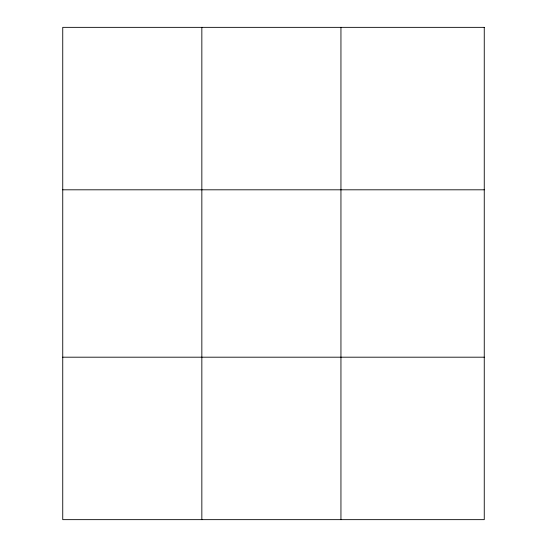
<?xml version="1.0" encoding="UTF-8"?>
<svg xmlns="http://www.w3.org/2000/svg" width="547" height="547" viewBox="0 0 547 547"><rect width="100%" height="100%" fill="white"/><g stroke="black" fill="none" stroke-linecap="round" stroke-linejoin="round"><path stroke-width="0.82" d="M201.843 27.35L201.843 519.65M340.945 27.35L340.945 519.65M62.741 189.809L484.259 189.809M62.741 357.191L484.259 357.191M484.259 27.35L484.259 519.65L62.741 519.65L62.741 27.35L484.259 27.35"/></g></svg>
